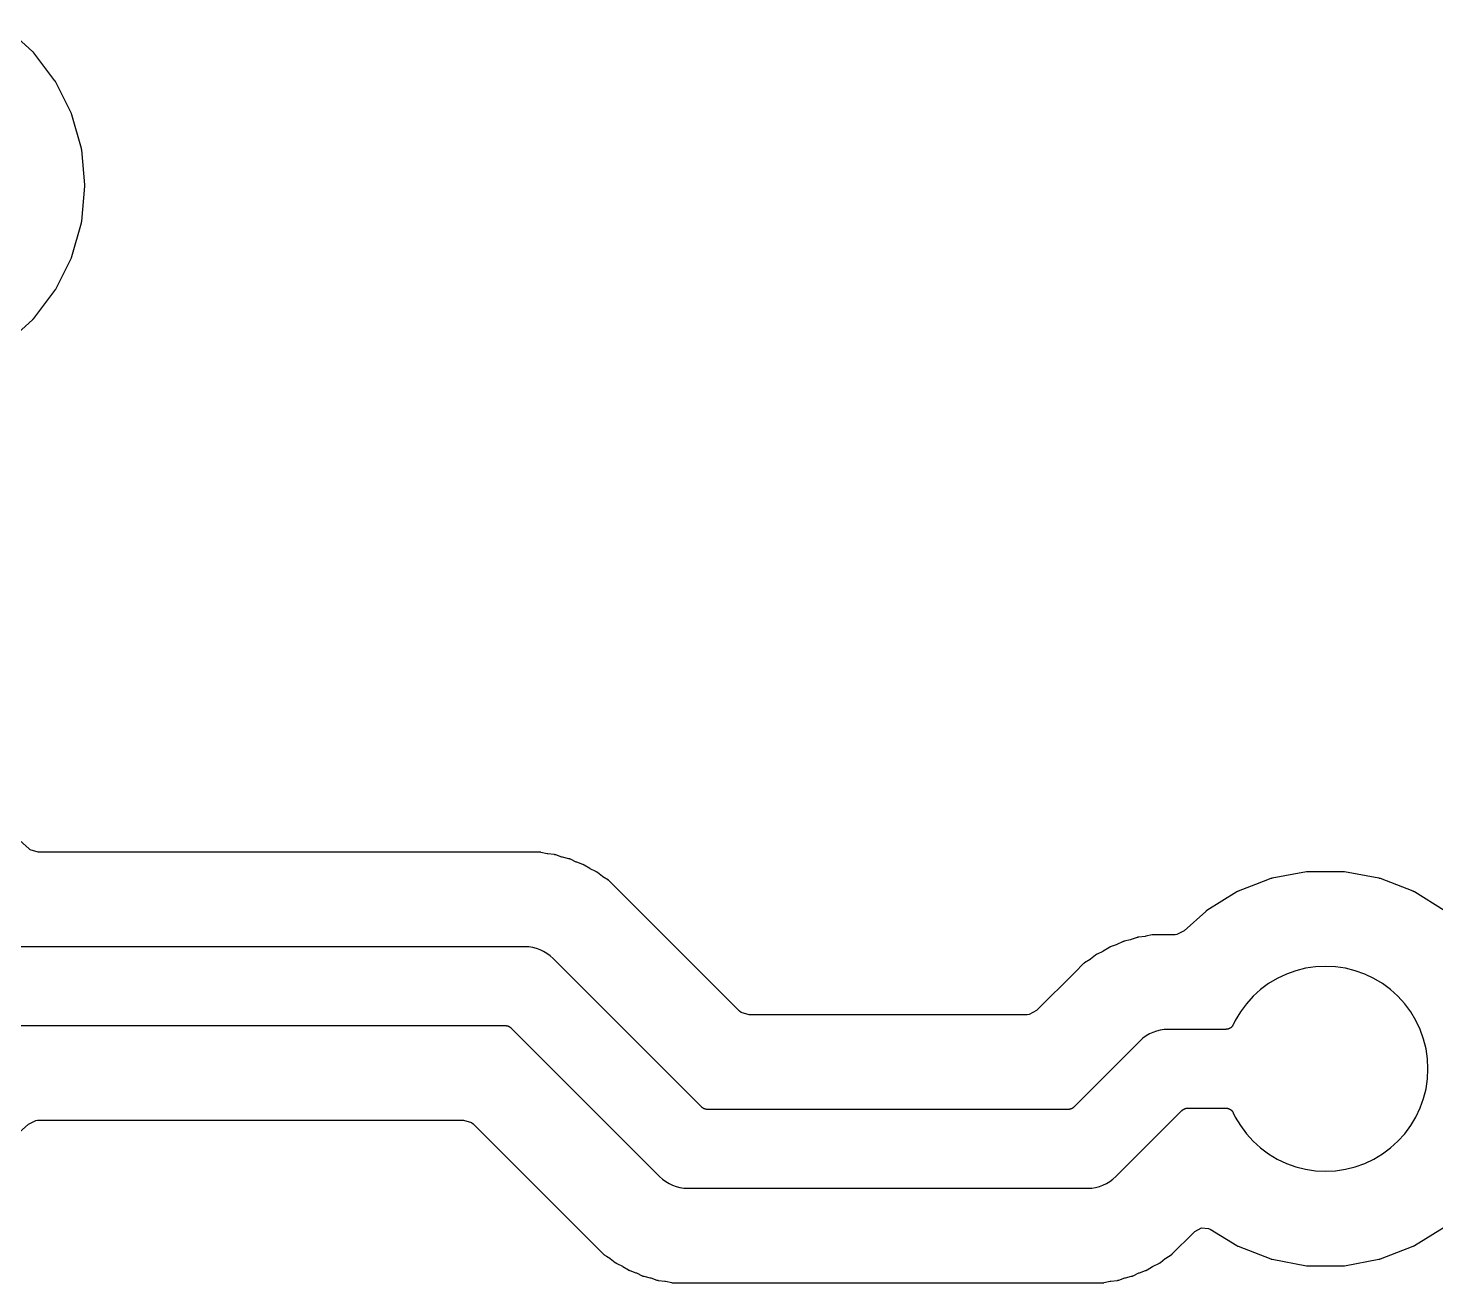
# Model space of a CAD drawing. Header units: metres. Extents: x -562 to 687, y -412 to 337.
# Drawn here: x 160 to 249.3, y 42.8 to 122.5 of the extents above; entities that cross this region are included whole.
import ezdxf

# ---------------------------------------------------------------- set-up
doc = ezdxf.new("R2010")
doc.units = ezdxf.units.M

msp = doc.modelspace()

# ---------------------------------------------------------------- linework, layer by layer
for points in [[(158.669, 102.469), (160.313, 103.968), (160.321, 103.976), (160.329, 103.984), (160.337, 103.992), (160.345, 104.001), (160.353, 104.009), (160.361, 104.018), (160.368, 104.027), (160.375, 104.036), (161.716, 105.812), (161.722, 105.821), (161.729, 105.831), (161.736, 105.84), (161.742, 105.85), (161.748, 105.86), (161.753, 105.87), (161.759, 105.88), (161.764, 105.89), (162.756, 107.882), (162.761, 107.892), (162.766, 107.903), (162.77, 107.913), (162.775, 107.924), (162.779, 107.935), (162.782, 107.946), (162.786, 107.957), (162.789, 107.968), (163.398, 110.108), (163.401, 110.119), (163.404, 110.13), (163.406, 110.141), (163.409, 110.153), (163.411, 110.164), (163.412, 110.176), (163.414, 110.187), (163.415, 110.199), (163.62, 112.414), (163.621, 112.425), (163.622, 112.437), (163.622, 112.448), (163.622, 112.46), (163.622, 112.472), (163.622, 112.483), (163.621, 112.495), (163.62, 112.506), (163.415, 114.721), (163.414, 114.733), (163.412, 114.744), (163.411, 114.756), (163.409, 114.767), (163.406, 114.779), (163.404, 114.79), (163.401, 114.801), (163.398, 114.812), (162.789, 116.952), (162.787, 116.961), (162.784, 116.97), (162.781, 116.979), (162.778, 116.988), (162.774, 116.996), (162.771, 117.005), (162.767, 117.014), (162.764, 117.022), (162.763, 117.022), (162.762, 117.026), (162.76, 117.03), (162.758, 117.034), (162.756, 117.038), (161.764, 119.03), (161.759, 119.04), (161.753, 119.051), (161.747, 119.062), (161.741, 119.072), (161.741, 119.072), (161.735, 119.081), (161.729, 119.09), (161.722, 119.099), (161.716, 119.108), (160.375, 120.884), (160.368, 120.893), (160.361, 120.902), (160.353, 120.911), (160.345, 120.919), (160.337, 120.928), (160.329, 120.936), (160.321, 120.944), (160.313, 120.952), (158.669, 122.451)], [(249.875, 66.466), (247.983, 67.638), (247.971, 67.645), (247.958, 67.652), (247.945, 67.659), (247.932, 67.665), (247.919, 67.671), (247.906, 67.677), (247.901, 67.679), (247.901, 67.679), (245.826, 68.482), (245.815, 68.486), (245.804, 68.49), (245.793, 68.494), (245.782, 68.497), (245.771, 68.5), (245.76, 68.503), (245.749, 68.505), (245.737, 68.508), (243.55, 68.916), (243.539, 68.918), (243.528, 68.92), (243.516, 68.922), (243.505, 68.923), (243.493, 68.924), (243.482, 68.924), (243.47, 68.925), (243.458, 68.925), (241.234, 68.925), (241.222, 68.925), (241.211, 68.924), (241.199, 68.924), (241.187, 68.923), (241.176, 68.922), (241.165, 68.92), (241.153, 68.918), (241.142, 68.916), (238.955, 68.508), (238.943, 68.505), (238.932, 68.503), (238.921, 68.5), (238.91, 68.497), (238.899, 68.494), (238.888, 68.49), (238.877, 68.486), (238.866, 68.482), (237.891, 68.104), (236.791, 67.679), (236.787, 67.677), (236.773, 67.671), (236.76, 67.665), (236.747, 67.659), (236.734, 67.652), (236.721, 67.645), (236.709, 67.638), (234.817, 66.466), (234.808, 66.46), (234.799, 66.454), (234.789, 66.448), (234.78, 66.441), (234.78, 66.441), (234.771, 66.434), (234.761, 66.426), (234.751, 66.418), (234.744, 66.411), (234.744, 66.411), (234.742, 66.41), (234.742, 66.409), (234.742, 66.409), (233.379, 65.167), (232.899, 64.933), (232.806, 64.925), (231.444, 64.925), (231.434, 64.925), (231.423, 64.925), (231.413, 64.924), (231.403, 64.923), (231.393, 64.922), (231.382, 64.921), (231.372, 64.92), (231.362, 64.918), (231.362, 64.918), (231.355, 64.917), (231.347, 64.916), (231.34, 64.914), (231.333, 64.912), (230.939, 64.823), (230.899, 64.816), (230.497, 64.771), (230.484, 64.769), (230.47, 64.767), (230.456, 64.764), (230.442, 64.761), (230.429, 64.758), (230.415, 64.754), (230.402, 64.75), (230.388, 64.746), (230.007, 64.612), (229.968, 64.601), (229.574, 64.511), (229.561, 64.508), (229.547, 64.504), (229.534, 64.5), (229.52, 64.496), (229.507, 64.491), (229.494, 64.486), (229.481, 64.48), (229.469, 64.474), (229.105, 64.299), (229.067, 64.283), (228.686, 64.15), (228.671, 64.144), (228.656, 64.138), (228.642, 64.132), (228.627, 64.125), (228.627, 64.125), (228.616, 64.12), (228.606, 64.114), (228.595, 64.108), (228.585, 64.101), (228.243, 63.887), (228.207, 63.866), (227.843, 63.691), (227.842, 63.691), (227.84, 63.69), (227.838, 63.689), (227.837, 63.688), (227.837, 63.688), (227.825, 63.682), (227.813, 63.676), (227.802, 63.669), (227.791, 63.662), (227.78, 63.655), (227.769, 63.648), (227.759, 63.64), (227.748, 63.632), (227.433, 63.38), (227.399, 63.356), (227.057, 63.142), (227.046, 63.134), (227.034, 63.126), (227.023, 63.118), (227.012, 63.109), (227.001, 63.1), (226.99, 63.091), (226.98, 63.082), (226.97, 63.072), (226.476, 62.577), (226.476, 62.577), (224.011, 60.113), (223.548, 59.86), (223.41, 59.845), (205.767, 59.845), (205.261, 59.994), (205.153, 60.081), (196.922, 68.312), (196.913, 68.32), (196.904, 68.329), (196.895, 68.337), (196.886, 68.345), (196.876, 68.353), (196.866, 68.36), (196.856, 68.367), (196.846, 68.374), (196.846, 68.374), (196.843, 68.376), (196.84, 68.378), (196.838, 68.38), (196.835, 68.382), (196.493, 68.596), (196.459, 68.62), (196.144, 68.872), (196.133, 68.88), (196.121, 68.889), (196.11, 68.897), (196.098, 68.904), (196.086, 68.912), (196.074, 68.919), (196.061, 68.925), (196.049, 68.931), (195.685, 69.107), (195.649, 69.127), (195.307, 69.341), (195.295, 69.349), (195.283, 69.355), (195.271, 69.362), (195.258, 69.368), (195.246, 69.374), (195.233, 69.38), (195.22, 69.385), (195.206, 69.39), (194.826, 69.523), (194.787, 69.539), (194.424, 69.714), (194.411, 69.72), (194.398, 69.726), (194.385, 69.731), (194.372, 69.736), (194.359, 69.74), (194.345, 69.744), (194.332, 69.748), (194.318, 69.751), (193.924, 69.841), (193.885, 69.852), (193.504, 69.986), (193.49, 69.99), (193.477, 69.994), (193.464, 69.998), (193.45, 70.001), (193.436, 70.004), (193.422, 70.007), (193.409, 70.009), (193.395, 70.011), (192.994, 70.056), (192.953, 70.063), (192.559, 70.152), (192.554, 70.154), (192.539, 70.157), (192.524, 70.159), (192.509, 70.161), (192.494, 70.163), (192.479, 70.164), (192.463, 70.165), (192.448, 70.165), (160.657, 70.165), (160.145, 70.315), (160.071, 70.372), (158.669, 71.651)], [(157.381, 59.159), (190.303, 59.159), (190.315, 59.158), (190.327, 59.158), (190.34, 59.157), (190.352, 59.156), (190.364, 59.155), (190.376, 59.153), (190.388, 59.151), (190.4, 59.149), (190.412, 59.146), (190.424, 59.144), (190.436, 59.14), (190.448, 59.137), (190.46, 59.133), (190.471, 59.129), (190.483, 59.125), (190.494, 59.12), (190.505, 59.116), (190.517, 59.11), (190.528, 59.105), (190.538, 59.099), (190.549, 59.094), (190.56, 59.087), (190.57, 59.081), (190.581, 59.074), (190.591, 59.067), (190.601, 59.06), (190.61, 59.053), (190.62, 59.045), (190.629, 59.037), (190.639, 59.029), (190.648, 59.021), (190.656, 59.012), (200.089, 49.58), (200.28, 49.407), (200.477, 49.261), (200.687, 49.134), (200.909, 49.029), (201.14, 48.947), (201.378, 48.887), (201.621, 48.851), (201.878, 48.839), (227.254, 48.839), (227.511, 48.851), (227.754, 48.887), (227.992, 48.947), (228.223, 49.029), (228.445, 49.134), (228.655, 49.261), (228.853, 49.407), (229.044, 49.58), (233.236, 53.772), (233.245, 53.781), (233.254, 53.789), (233.263, 53.797), (233.272, 53.805), (233.282, 53.813), (233.291, 53.82), (233.301, 53.827), (233.312, 53.834), (233.322, 53.841), (233.332, 53.847), (233.343, 53.854), (233.354, 53.859), (233.365, 53.865), (233.376, 53.87), (233.387, 53.876), (233.398, 53.88), (233.409, 53.885), (233.421, 53.889), (233.432, 53.893), (233.444, 53.897), (233.456, 53.9), (233.468, 53.904), (233.48, 53.906), (233.492, 53.909), (233.504, 53.911), (233.516, 53.913), (233.528, 53.915), (233.54, 53.916), (233.553, 53.917), (233.565, 53.918), (233.577, 53.918), (233.589, 53.919), (236.032, 53.919), (236.043, 53.918), (236.055, 53.918), (236.067, 53.917), (236.079, 53.916), (236.09, 53.915), (236.102, 53.914), (236.113, 53.912), (236.125, 53.91), (236.137, 53.907), (236.148, 53.905), (236.159, 53.902), (236.171, 53.899), (236.182, 53.895), (236.193, 53.892), (236.204, 53.888), (236.215, 53.884), (236.226, 53.879), (236.237, 53.874), (236.248, 53.869), (236.258, 53.864), (236.269, 53.859), (236.279, 53.853), (236.289, 53.847), (236.299, 53.841), (236.309, 53.835), (236.319, 53.828), (236.328, 53.821), (236.338, 53.814), (236.347, 53.807), (236.356, 53.799), (236.365, 53.791), (236.373, 53.783), (236.382, 53.775), (236.39, 53.767), (236.398, 53.758), (236.406, 53.75), (236.414, 53.741), (236.421, 53.732), (236.429, 53.722), (236.436, 53.713), (236.442, 53.703), (236.449, 53.694), (236.455, 53.684), (236.461, 53.674), (236.467, 53.664), (236.473, 53.653), (236.478, 53.643), (236.484, 53.632), (236.614, 53.356), (236.942, 52.809), (237.322, 52.297), (237.75, 51.824), (238.223, 51.396), (238.735, 51.016), (239.282, 50.688), (239.859, 50.415), (240.459, 50.2), (241.078, 50.045), (241.709, 49.952), (242.346, 49.921), (242.983, 49.952), (243.614, 50.045), (244.233, 50.2), (244.833, 50.415), (245.41, 50.688), (245.957, 51.016), (246.469, 51.396), (246.942, 51.824), (247.37, 52.297), (247.75, 52.809), (248.078, 53.356), (248.351, 53.933), (248.566, 54.533), (248.721, 55.152), (248.814, 55.783), (248.845, 56.42), (248.814, 57.057), (248.721, 57.688), (248.566, 58.307), (248.351, 58.907), (248.078, 59.484), (247.75, 60.031), (247.37, 60.543), (246.942, 61.016), (246.469, 61.444), (245.957, 61.824), (245.41, 62.152), (244.833, 62.425), (244.233, 62.64), (243.614, 62.795), (242.983, 62.888), (242.346, 62.919), (241.709, 62.888), (241.078, 62.795), (240.459, 62.64), (239.859, 62.425), (239.282, 62.152), (238.735, 61.824), (238.223, 61.444), (237.75, 61.016), (237.322, 60.543), (236.942, 60.031), (236.614, 59.484), (236.484, 59.208), (236.478, 59.197), (236.473, 59.187), (236.467, 59.176), (236.461, 59.166), (236.455, 59.156), (236.449, 59.146), (236.442, 59.137), (236.436, 59.127), (236.429, 59.118), (236.421, 59.108), (236.414, 59.099), (236.406, 59.09), (236.398, 59.082), (236.39, 59.073), (236.382, 59.065), (236.373, 59.057), (236.365, 59.049), (236.356, 59.041), (236.347, 59.033), (236.338, 59.026), (236.328, 59.019), (236.319, 59.012), (236.309, 59.005), (236.299, 58.999), (236.289, 58.993), (236.279, 58.987), (236.269, 58.981), (236.258, 58.976), (236.248, 58.971), (236.237, 58.966), (236.226, 58.961), (236.215, 58.956), (236.204, 58.952), (236.193, 58.948), (236.182, 58.945), (236.171, 58.941), (236.159, 58.938), (236.148, 58.935), (236.137, 58.933), (236.125, 58.93), (236.113, 58.928), (236.102, 58.926), (236.09, 58.925), (236.079, 58.924), (236.067, 58.923), (236.055, 58.922), (236.043, 58.922), (236.032, 58.921), (232.358, 58.921), (232.101, 58.909), (231.858, 58.873), (231.62, 58.813), (231.389, 58.731), (231.167, 58.626), (230.957, 58.499), (230.76, 58.353), (230.569, 58.18), (226.376, 53.988), (226.368, 53.979), (226.359, 53.971), (226.349, 53.963), (226.34, 53.955), (226.33, 53.947), (226.321, 53.94), (226.311, 53.933), (226.301, 53.926), (226.29, 53.919), (226.28, 53.913), (226.269, 53.906), (226.258, 53.901), (226.248, 53.895), (226.237, 53.89), (226.225, 53.884), (226.214, 53.88), (226.203, 53.875), (226.191, 53.871), (226.18, 53.867), (226.168, 53.863), (226.156, 53.86), (226.144, 53.856), (226.132, 53.854), (226.12, 53.851), (226.108, 53.849), (226.096, 53.847), (226.084, 53.845), (226.072, 53.844), (226.06, 53.843), (226.047, 53.842), (226.035, 53.842), (226.023, 53.841), (203.109, 53.841), (203.097, 53.842), (203.085, 53.842), (203.073, 53.843), (203.06, 53.844), (203.048, 53.845), (203.036, 53.847), (203.024, 53.849), (203.012, 53.851), (203, 53.854), (202.988, 53.856), (202.976, 53.86), (202.964, 53.863), (202.952, 53.867), (202.941, 53.871), (202.929, 53.875), (202.918, 53.88), (202.907, 53.884), (202.896, 53.89), (202.885, 53.895), (202.874, 53.901), (202.863, 53.906), (202.852, 53.913), (202.842, 53.919), (202.832, 53.926), (202.821, 53.933), (202.811, 53.94), (202.802, 53.947), (202.792, 53.955), (202.783, 53.963), (202.774, 53.971), (202.765, 53.979), (202.756, 53.988), (193.324, 63.42), (193.133, 63.593), (192.935, 63.739), (192.725, 63.866), (192.503, 63.971), (192.272, 64.053), (192.034, 64.113), (191.791, 64.149), (191.534, 64.161), (157.381, 64.161)], [(158.669, 51.669), (160.033, 52.913), (160.513, 53.147), (160.606, 53.155), (187.645, 53.155), (188.151, 53.006), (188.259, 52.919), (196.49, 44.688), (196.5, 44.678), (196.51, 44.669), (196.521, 44.66), (196.532, 44.651), (196.543, 44.642), (196.554, 44.634), (196.566, 44.626), (196.577, 44.618), (196.708, 44.536), (196.919, 44.404), (196.953, 44.38), (197.268, 44.128), (197.28, 44.12), (197.291, 44.111), (197.302, 44.103), (197.314, 44.096), (197.326, 44.088), (197.338, 44.081), (197.351, 44.075), (197.363, 44.069), (197.727, 43.893), (197.763, 43.874), (198.105, 43.659), (198.111, 43.655), (198.12, 43.649), (198.129, 43.644), (198.139, 43.639), (198.148, 43.635), (198.157, 43.63), (198.167, 43.626), (198.176, 43.621), (198.186, 43.617), (198.196, 43.614), (198.206, 43.61), (198.587, 43.477), (198.625, 43.461), (198.988, 43.286), (199.001, 43.28), (199.014, 43.274), (199.027, 43.269), (199.04, 43.264), (199.054, 43.26), (199.067, 43.256), (199.081, 43.252), (199.094, 43.249), (199.488, 43.159), (199.527, 43.148), (199.908, 43.014), (199.922, 43.01), (199.935, 43.006), (199.949, 43.002), (199.962, 42.999), (199.976, 42.996), (199.99, 42.993), (200.004, 42.991), (200.018, 42.989), (200.419, 42.944), (200.459, 42.937), (200.853, 42.848), (200.867, 42.845), (200.88, 42.842), (200.894, 42.84), (200.908, 42.838), (200.922, 42.837), (200.936, 42.836), (200.95, 42.835), (200.964, 42.835), (228.168, 42.835), (228.182, 42.835), (228.196, 42.836), (228.21, 42.837), (228.224, 42.838), (228.238, 42.84), (228.252, 42.842), (228.266, 42.845), (228.279, 42.848), (228.673, 42.937), (228.714, 42.944), (229.115, 42.989), (229.128, 42.991), (229.142, 42.993), (229.156, 42.996), (229.17, 42.999), (229.184, 43.002), (229.197, 43.006), (229.21, 43.01), (229.224, 43.014), (229.605, 43.148), (229.644, 43.159), (230.038, 43.249), (230.052, 43.252), (230.065, 43.256), (230.079, 43.26), (230.092, 43.264), (230.105, 43.269), (230.118, 43.274), (230.131, 43.28), (230.144, 43.286), (230.507, 43.461), (230.545, 43.477), (230.926, 43.61), (230.94, 43.615), (230.953, 43.62), (230.965, 43.626), (230.978, 43.632), (230.991, 43.638), (231.003, 43.644), (231.015, 43.651), (231.027, 43.659), (231.369, 43.874), (231.405, 43.894), (231.769, 44.069), (231.781, 44.075), (231.794, 44.081), (231.806, 44.088), (231.818, 44.096), (231.83, 44.103), (231.841, 44.111), (231.853, 44.12), (231.864, 44.128), (232.179, 44.38), (232.213, 44.404), (232.555, 44.618), (232.566, 44.626), (232.578, 44.634), (232.589, 44.642), (232.6, 44.651), (232.611, 44.66), (232.622, 44.669), (232.632, 44.679), (232.642, 44.688), (233.918, 45.964), (233.918, 45.964), (234.05, 46.096), (234.471, 46.326), (234.924, 46.293), (235.034, 46.239), (236.709, 45.202), (236.719, 45.196), (236.729, 45.191), (236.738, 45.185), (236.748, 45.18), (236.748, 45.18), (236.757, 45.176), (236.766, 45.172), (236.779, 45.166), (236.791, 45.161), (238.866, 44.358), (238.877, 44.354), (238.888, 44.35), (238.899, 44.346), (238.91, 44.343), (238.921, 44.34), (238.932, 44.337), (238.943, 44.335), (238.955, 44.332), (241.142, 43.924), (241.153, 43.922), (241.165, 43.92), (241.176, 43.918), (241.187, 43.917), (241.199, 43.916), (241.211, 43.916), (241.222, 43.915), (241.234, 43.915), (243.458, 43.915), (243.47, 43.915), (243.482, 43.916), (243.493, 43.916), (243.505, 43.917), (243.516, 43.918), (243.528, 43.92), (243.539, 43.922), (243.55, 43.924), (245.737, 44.332), (245.749, 44.335), (245.76, 44.337), (245.771, 44.34), (245.782, 44.343), (245.793, 44.346), (245.804, 44.35), (245.815, 44.354), (245.826, 44.358), (247.901, 45.161), (247.911, 45.166), (247.922, 45.17), (247.933, 45.175), (247.943, 45.18), (247.953, 45.185), (247.963, 45.191), (247.973, 45.196), (247.983, 45.202), (249.875, 46.374)]]:
    msp.add_lwpolyline(points)

doc.saveas('drawing.dxf')
